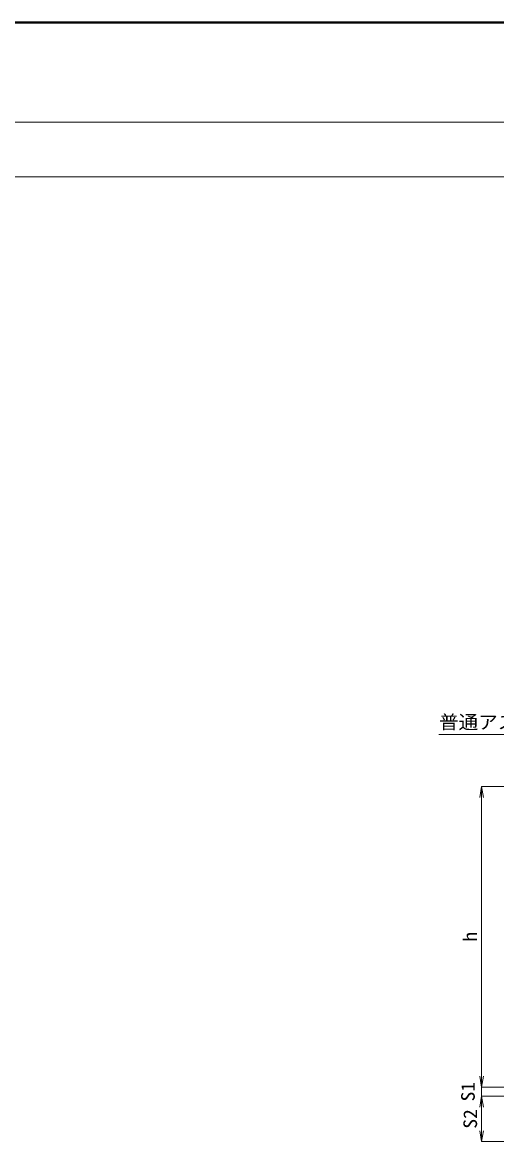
# Model space of a CAD drawing. Units: millimetres at full size; details may follow other scales. Extents: x 164402 to 209100, y 872507 to 885397.
# Drawn here: x 177276 to 178320, y 882222 to 884687 of the extents above; entities that cross this region are included whole.
import ezdxf
from ezdxf.enums import TextEntityAlignment as Align

# ---------------------------------------------------------------- set-up
doc = ezdxf.new("R2010")
doc.units = ezdxf.units.MM
doc.header["$LTSCALE"] = 40
doc.layers.add('図枠', color=7, linetype='Continuous', lineweight=5)
doc.layers.add('寸法線', color=7, linetype='Continuous', lineweight=13)
doc.styles.add('ＭＳ 明朝', font='')
doc.styles.get('ＭＳ 明朝').set_extended_font_data('MS Mincho')

# ---------------------------------------------------------------- blocks, each defined once
blk = doc.blocks.new('open_arrow')
at = {"color": 0, "linetype": 'Continuous', "lineweight": -2}
blk.add_lwpolyline([(7.5, 1.25), (0, 0), (7.5, -1.25)], dxfattribs=at)

msp = doc.modelspace()

# ---------------------------------------------------------------- linework, layer by layer
at = {"layer": '図枠', "lineweight": 40}
msp.add_line((172376.24, 884687.22), (180176.24, 884687.22), dxfattribs=at)
at = {"layer": '図枠', "lineweight": 13}
for p, q in [((172676.24, 884467.22), (179876.24, 884467.22)), ((172676.24, 884347.22), (179876.24, 884347.22))]:
    msp.add_line(p, q, dxfattribs=at)
at = {"layer": '寸法線'}
for p, q in [((178286.84, 883004.5), (178286.84, 882342.29)), ((178673.41, 883004.5), (178286.84, 883004.5)), ((178286.84, 882390.29), (178286.84, 882274.29)), ((178642.91, 882342.29), (178286.84, 882342.29)), ((178642.91, 882342.29), (178286.84, 882342.29)), ((178532.91, 882322.29), (178286.84, 882322.29)), ((178286.84, 882322.29), (178286.84, 882222.29)), ((178532.91, 882322.29), (178286.84, 882322.29)), ((178532.91, 882222.29), (178286.84, 882222.29))]:
    msp.add_line(p, q, dxfattribs=at)
msp.add_lwpolyline([(178514.05, 882993.76), (178471.27, 883119.22), (178192.58, 883119.22)], dxfattribs=at)

# ---------------------------------------------------------------- block references
at = {"layer": '寸法線', "xscale": 3.2, "yscale": 3.2}
for p, rotation in [((178286.84, 883004.5), 270), ((178286.84, 882342.29), 90), ((178286.84, 882342.29), 90), ((178286.84, 882322.29), 270), ((178286.84, 882322.29), 270), ((178286.84, 882222.29), 90)]:
    msp.add_blockref('open_arrow', p, dxfattribs=dict(at, rotation=rotation))

# ---------------------------------------------------------------- texts
at = {"layer": '寸法線', "style": 'ＭＳ 明朝', "width": 1.05}
msp.add_text('普通アスコン', height=30.02, dxfattribs=at).set_placement((178451.27, 883161.05), align=Align.TOP_RIGHT)
for s, p in [('h', (178261.5, 882673.39)), ('S1', (178256.84, 882332.29)), ('S2', (178261.84, 882272.29))]:
    msp.add_text(s, height=30.02, rotation=90, dxfattribs=at).set_placement(p, align=Align.MIDDLE_CENTER)

doc.saveas('drawing.dxf')
